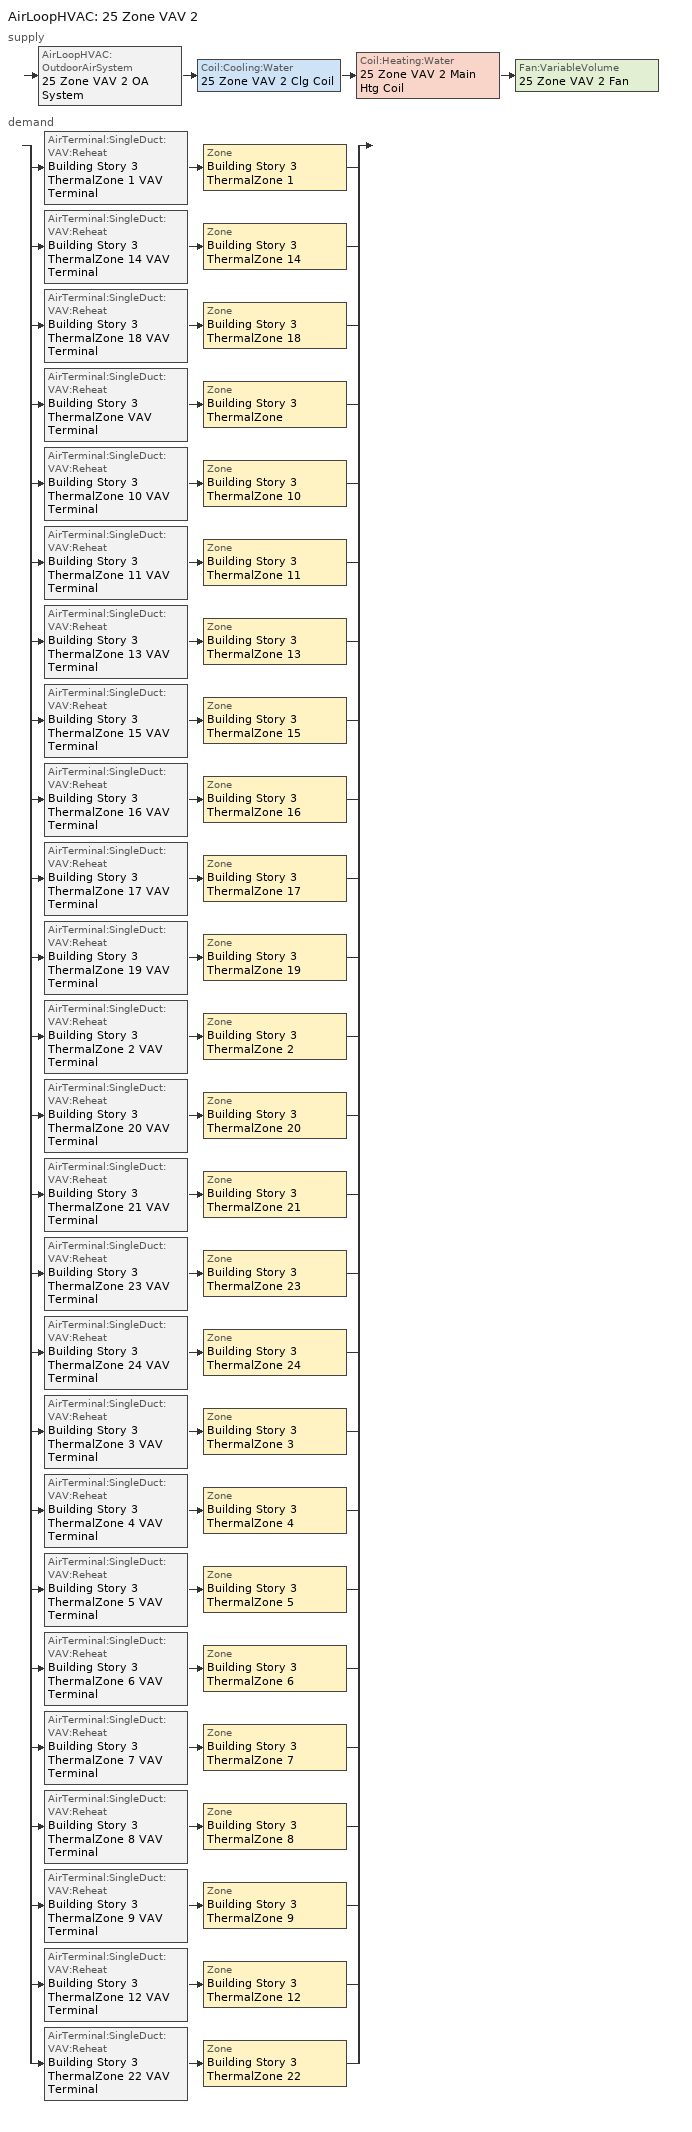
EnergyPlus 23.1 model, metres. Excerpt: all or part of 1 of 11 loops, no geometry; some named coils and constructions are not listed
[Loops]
AirLoopHVAC '25 Zone VAV 2'
 supply: AirLoopHVAC:OutdoorAirSystem '25 Zone VAV 2 OA System' > Coil:Cooling:Water '25 Zone VAV 2 Clg Coil' > Coil:Heating:Water '25 Zone VAV 2 Main Htg Coil' > Fan:VariableVolume '25 Zone VAV 2 Fan'
 demand: split
  | AirTerminal:SingleDuct:VAV:Reheat 'Building Story 3 ThermalZone 1 VAV Terminal' > Zone 'Building Story 3 ThermalZone 1'
  | AirTerminal:SingleDuct:VAV:Reheat 'Building Story 3 ThermalZone 14 VAV Terminal' > Zone 'Building Story 3 ThermalZone 14'
  | AirTerminal:SingleDuct:VAV:Reheat 'Building Story 3 ThermalZone 18 VAV Terminal' > Zone 'Building Story 3 ThermalZone 18'
  | AirTerminal:SingleDuct:VAV:Reheat 'Building Story 3 ThermalZone VAV Terminal' > Zone 'Building Story 3 ThermalZone'
  | AirTerminal:SingleDuct:VAV:Reheat 'Building Story 3 ThermalZone 10 VAV Terminal' > Zone 'Building Story 3 ThermalZone 10'
  | AirTerminal:SingleDuct:VAV:Reheat 'Building Story 3 ThermalZone 11 VAV Terminal' > Zone 'Building Story 3 ThermalZone 11'
  | AirTerminal:SingleDuct:VAV:Reheat 'Building Story 3 ThermalZone 13 VAV Terminal' > Zone 'Building Story 3 ThermalZone 13'
  | AirTerminal:SingleDuct:VAV:Reheat 'Building Story 3 ThermalZone 15 VAV Terminal' > Zone 'Building Story 3 ThermalZone 15'
  | AirTerminal:SingleDuct:VAV:Reheat 'Building Story 3 ThermalZone 16 VAV Terminal' > Zone 'Building Story 3 ThermalZone 16'
  | AirTerminal:SingleDuct:VAV:Reheat 'Building Story 3 ThermalZone 17 VAV Terminal' > Zone 'Building Story 3 ThermalZone 17'
  | AirTerminal:SingleDuct:VAV:Reheat 'Building Story 3 ThermalZone 19 VAV Terminal' > Zone 'Building Story 3 ThermalZone 19'
  | AirTerminal:SingleDuct:VAV:Reheat 'Building Story 3 ThermalZone 2 VAV Terminal' > Zone 'Building Story 3 ThermalZone 2'
  | AirTerminal:SingleDuct:VAV:Reheat 'Building Story 3 ThermalZone 20 VAV Terminal' > Zone 'Building Story 3 ThermalZone 20'
  | AirTerminal:SingleDuct:VAV:Reheat 'Building Story 3 ThermalZone 21 VAV Terminal' > Zone 'Building Story 3 ThermalZone 21'
  | AirTerminal:SingleDuct:VAV:Reheat 'Building Story 3 ThermalZone 23 VAV Terminal' > Zone 'Building Story 3 ThermalZone 23'
  | AirTerminal:SingleDuct:VAV:Reheat 'Building Story 3 ThermalZone 24 VAV Terminal' > Zone 'Building Story 3 ThermalZone 24'
  | AirTerminal:SingleDuct:VAV:Reheat 'Building Story 3 ThermalZone 3 VAV Terminal' > Zone 'Building Story 3 ThermalZone 3'
  | AirTerminal:SingleDuct:VAV:Reheat 'Building Story 3 ThermalZone 4 VAV Terminal' > Zone 'Building Story 3 ThermalZone 4'
  | AirTerminal:SingleDuct:VAV:Reheat 'Building Story 3 ThermalZone 5 VAV Terminal' > Zone 'Building Story 3 ThermalZone 5'
  | AirTerminal:SingleDuct:VAV:Reheat 'Building Story 3 ThermalZone 6 VAV Terminal' > Zone 'Building Story 3 ThermalZone 6'
  | AirTerminal:SingleDuct:VAV:Reheat 'Building Story 3 ThermalZone 7 VAV Terminal' > Zone 'Building Story 3 ThermalZone 7'
  | AirTerminal:SingleDuct:VAV:Reheat 'Building Story 3 ThermalZone 8 VAV Terminal' > Zone 'Building Story 3 ThermalZone 8'
  | AirTerminal:SingleDuct:VAV:Reheat 'Building Story 3 ThermalZone 9 VAV Terminal' > Zone 'Building Story 3 ThermalZone 9'
  | AirTerminal:SingleDuct:VAV:Reheat 'Building Story 3 ThermalZone 12 VAV Terminal' > Zone 'Building Story 3 ThermalZone 12'
  | AirTerminal:SingleDuct:VAV:Reheat 'Building Story 3 ThermalZone 22 VAV Terminal' > Zone 'Building Story 3 ThermalZone 22'
[InternalMass] Construction=InteriorFurnishings 1
Name | Zone or ZoneList | Space or SpaceList | Surface Area {m2}
Building Story 1 Space 8 SecondarySchool Office B  - Story Ground Mass | Building Story 1 ThermalZone 8 | Building Story 1 Space 8 | 4.09347
Building Story 1 Space 9 SecondarySchool Office B  - Story Ground Mass | Building Story 1 ThermalZone 9 | Building Story 1 Space 9 | 7.5247
Building Story 1 Space 10 SecondarySchool Office B  - Story Ground Mass | Building Story 1 ThermalZone 10 | Building Story 1 Space 10 | 4.26851
Building Story 1 Space 12 SecondarySchool Office B  - Story Ground Mass | Building Story 1 ThermalZone 12 | Building Story 1 Space 12 | 13.389
Building Story 1 Space 4 SecondarySchool Office B  - Story Ground Mass | Building Story 1 ThermalZone 4 | Building Story 1 Space 4 | 7.70566
Building Story 1 Space 15 SecondarySchool Office B  - Story Ground Mass | Building Story 1 ThermalZone 15 | Building Story 1 Space 15 | 10.5901
Building Story 1 Space 17 SecondarySchool Office B  - Story Ground Mass | Building Story 1 ThermalZone 17 | Building Story 1 Space 17 | 9.92087
Building Story 1 Space 23 SecondarySchool Office B  - Story Ground Mass | Building Story 1 ThermalZone 23 | Building Story 1 Space 23 | 23.9831
Building Story 1 Space 24 SecondarySchool Office B  - Story Ground Mass | Building Story 1 ThermalZone 24 | Building Story 1 Space 24 | 33.9354
Building Story 1 Space 1 SecondarySchool Office B  - Story Ground Mass | Building Story 1 ThermalZone 1 | Building Story 1 Space 1 | 1.91502
Building Story 1 Space 16 SecondarySchool Office B  - Story Ground Mass | Building Story 1 ThermalZone 16 | Building Story 1 Space 16 | 3.03755
Building Story 1 Space 14 SecondarySchool Office B  - Story Ground Mass | Building Story 1 ThermalZone 14 | Building Story 1 Space 14 | 22.6887
Building Story 1 Space 11 SecondarySchool Office B  - Story Ground Mass | Building Story 1 ThermalZone 11 | Building Story 1 Space 11 | 6.16867
Building Story 1 Space 20 SecondarySchool Office B  - Story Ground Mass | Building Story 1 ThermalZone 20 | Building Story 1 Space 20 | 23.8591
Building Story 1 Space 19 SecondarySchool Office B  - Story Ground Mass | Building Story 1 ThermalZone 19 | Building Story 1 Space 19 | 0.509297
Building Story 1 Space 18 SecondarySchool Office B  - Story Ground Mass | Building Story 1 ThermalZone 18 | Building Story 1 Space 18 | 2.79138
Building Story 1 Space 3 SecondarySchool Office B  - Story Ground Mass | Building Story 1 ThermalZone 3 | Building Story 1 Space 3 | 1.01567
Building Story 1 Space 21 SecondarySchool Office B  - Story Ground Mass | Building Story 1 ThermalZone 21 | Building Story 1 Space 21 | 1.46691
Building Story 1 Space 13 SecondarySchool Office B  - Story Ground Mass | Building Story 1 ThermalZone 13 | Building Story 1 Space 13 | 1.11179
Building Story 1 Space 2 SecondarySchool Office B  - Story Ground Mass | Building Story 1 ThermalZone 2 | Building Story 1 Space 2 | 9.87172
Building Story 1 Space 22 SecondarySchool Office B  - Story Ground Mass | Building Story 1 ThermalZone 22 | Building Story 1 Space 22 | 1.35417
Building Story 1 Space SecondarySchool Office B end_b - Story Ground Mass | Building Story 1 ThermalZone | Building Story 1 Space | 531.87
Building Story 1 Space 5 SecondarySchool Office B end_b - Story Ground Mass | Building Story 1 ThermalZone 5 | Building Story 1 Space 5 | 0.786686
Building Story 1 Space 6 SecondarySchool Office B end_b - Story Ground Mass | Building Story 1 ThermalZone 6 | Building Story 1 Space 6 | 5.65066
Building Story 1 Space 7 SecondarySchool Office B end_b - Story Ground Mass | Building Story 1 ThermalZone 7 | Building Story 1 Space 7 | 5.52648
Building Story 1 Space 8 SecondarySchool Office B end_b - Story Ground Mass | Building Story 1 ThermalZone 8 | Building Story 1 Space 8 | 1.76495
Building Story 1 Space 9 SecondarySchool Office B end_b - Story Ground Mass | Building Story 1 ThermalZone 9 | Building Story 1 Space 9 | 3.24437
Building Story 1 Space 10 SecondarySchool Office B end_b - Story Ground Mass | Building Story 1 ThermalZone 10 | Building Story 1 Space 10 | 1.84042
Building Story 1 Space 12 SecondarySchool Office B end_b - Story Ground Mass | Building Story 1 ThermalZone 12 | Building Story 1 Space 12 | 5.77282
Building Story 1 Space 4 SecondarySchool Office B end_b - Story Ground Mass | Building Story 1 ThermalZone 4 | Building Story 1 Space 4 | 3.3224
Building Story 1 Space 15 SecondarySchool Office B end_b - Story Ground Mass | Building Story 1 ThermalZone 15 | Building Story 1 Space 15 | 4.56605
Building Story 1 Space 17 SecondarySchool Office B end_b - Story Ground Mass | Building Story 1 ThermalZone 17 | Building Story 1 Space 17 | 4.27751
Building Story 1 Space 23 SecondarySchool Office B end_b - Story Ground Mass | Building Story 1 ThermalZone 23 | Building Story 1 Space 23 | 10.3406
Building Story 1 Space 24 SecondarySchool Office B end_b - Story Ground Mass | Building Story 1 ThermalZone 24 | Building Story 1 Space 24 | 14.6317
Building Story 1 Space 1 SecondarySchool Office B end_b - Story Ground Mass | Building Story 1 ThermalZone 1 | Building Story 1 Space 1 | 0.825684
Building Story 1 Space 16 SecondarySchool Office B end_b - Story Ground Mass | Building Story 1 ThermalZone 16 | Building Story 1 Space 16 | 1.30968
Building Story 1 Space 14 SecondarySchool Office B end_b - Story Ground Mass | Building Story 1 ThermalZone 14 | Building Story 1 Space 14 | 9.78252
Building Story 1 Space 11 SecondarySchool Office B end_b - Story Ground Mass | Building Story 1 ThermalZone 11 | Building Story 1 Space 11 | 2.6597
Building Story 1 Space 20 SecondarySchool Office B end_b - Story Ground Mass | Building Story 1 ThermalZone 20 | Building Story 1 Space 20 | 10.2872
Building Story 1 Space 19 SecondarySchool Office B end_b - Story Ground Mass | Building Story 1 ThermalZone 19 | Building Story 1 Space 19 | 0.21959
Building Story 1 Space 18 SecondarySchool Office B end_b - Story Ground Mass | Building Story 1 ThermalZone 18 | Building Story 1 Space 18 | 1.20354
Building Story 1 Space 3 SecondarySchool Office B end_b - Story Ground Mass | Building Story 1 ThermalZone 3 | Building Story 1 Space 3 | 0.437917
Building Story 1 Space 21 SecondarySchool Office B end_b - Story Ground Mass | Building Story 1 ThermalZone 21 | Building Story 1 Space 21 | 0.632477
Building Story 1 Space 13 SecondarySchool Office B end_b - Story Ground Mass | Building Story 1 ThermalZone 13 | Building Story 1 Space 13 | 0.479362
Building Story 1 Space 2 SecondarySchool Office B end_b - Story Ground Mass | Building Story 1 ThermalZone 2 | Building Story 1 Space 2 | 4.25632
Building Story 1 Space 22 SecondarySchool Office B end_b - Story Ground Mass | Building Story 1 ThermalZone 22 | Building Story 1 Space 22 | 0.583869
Building Story 1 Space SecondarySchool Office C  - Story Ground Mass | Building Story 1 ThermalZone | Building Story 1 Space | 82.3462
Building Story 1 Space 5 SecondarySchool Office C  - Story Ground Mass | Building Story 1 ThermalZone 5 | Building Story 1 Space 5 | 0.121798
Building Story 1 Space 6 SecondarySchool Office C  - Story Ground Mass | Building Story 1 ThermalZone 6 | Building Story 1 Space 6 | 0.874858
Building Story 1 Space 7 SecondarySchool Office C  - Story Ground Mass | Building Story 1 ThermalZone 7 | Building Story 1 Space 7 | 0.855631
Building Story 1 Space 8 SecondarySchool Office C  - Story Ground Mass | Building Story 1 ThermalZone 8 | Building Story 1 Space 8 | 0.273257
Building Story 1 Space 9 SecondarySchool Office C  - Story Ground Mass | Building Story 1 ThermalZone 9 | Building Story 1 Space 9 | 0.502307
Building Story 1 Space 10 SecondarySchool Office C  - Story Ground Mass | Building Story 1 ThermalZone 10 | Building Story 1 Space 10 | 0.284941
Building Story 1 Space 12 SecondarySchool Office C  - Story Ground Mass | Building Story 1 ThermalZone 12 | Building Story 1 Space 12 | 0.893771
Building Story 1 Space 4 SecondarySchool Office C  - Story Ground Mass | Building Story 1 ThermalZone 4 | Building Story 1 Space 4 | 0.514386
Building Story 1 Space 15 SecondarySchool Office C  - Story Ground Mass | Building Story 1 ThermalZone 15 | Building Story 1 Space 15 | 0.706934
Building Story 1 Space 17 SecondarySchool Office C  - Story Ground Mass | Building Story 1 ThermalZone 17 | Building Story 1 Space 17 | 0.662262
Building Story 1 Space 23 SecondarySchool Office C  - Story Ground Mass | Building Story 1 ThermalZone 23 | Building Story 1 Space 23 | 1.60098
Building Story 1 Space 24 SecondarySchool Office C  - Story Ground Mass | Building Story 1 ThermalZone 24 | Building Story 1 Space 24 | 2.26533
Building Story 1 Space 1 SecondarySchool Office C  - Story Ground Mass | Building Story 1 ThermalZone 1 | Building Story 1 Space 1 | 0.127836
Building Story 1 Space 16 SecondarySchool Office C  - Story Ground Mass | Building Story 1 ThermalZone 16 | Building Story 1 Space 16 | 0.202769
Building Story 1 Space 14 SecondarySchool Office C  - Story Ground Mass | Building Story 1 ThermalZone 14 | Building Story 1 Space 14 | 1.51457
Building Story 1 Space 11 SecondarySchool Office C  - Story Ground Mass | Building Story 1 ThermalZone 11 | Building Story 1 Space 11 | 0.411786
Building Story 1 Space 20 SecondarySchool Office C  - Story Ground Mass | Building Story 1 ThermalZone 20 | Building Story 1 Space 20 | 1.5927
Building Story 1 Space 19 SecondarySchool Office C  - Story Ground Mass | Building Story 1 ThermalZone 19 | Building Story 1 Space 19 | 0.0339978
Building Story 1 Space 18 SecondarySchool Office C  - Story Ground Mass | Building Story 1 ThermalZone 18 | Building Story 1 Space 18 | 0.186337
Building Story 1 Space 3 SecondarySchool Office C  - Story Ground Mass | Building Story 1 ThermalZone 3 | Building Story 1 Space 3 | 0.0678001
Building Story 1 Space 21 SecondarySchool Office C  - Story Ground Mass | Building Story 1 ThermalZone 21 | Building Story 1 Space 21 | 0.0979226
Building Story 1 Space 13 SecondarySchool Office C  - Story Ground Mass | Building Story 1 ThermalZone 13 | Building Story 1 Space 13 | 0.0742167
Building Story 1 Space 2 SecondarySchool Office C  - Story Ground Mass | Building Story 1 ThermalZone 2 | Building Story 1 Space 2 | 0.658981
Building Story 1 Space 22 SecondarySchool Office C  - Story Ground Mass | Building Story 1 ThermalZone 22 | Building Story 1 Space 22 | 0.090397
Building Story 1 Space SecondarySchool Office C end_b - Story Ground Mass | Building Story 1 ThermalZone | Building Story 1 Space | 35.5046
Building Story 1 Space 5 SecondarySchool Office C end_b - Story Ground Mass | Building Story 1 ThermalZone 5 | Building Story 1 Space 5 | 0.0525147
Building Story 1 Space 6 SecondarySchool Office C end_b - Story Ground Mass | Building Story 1 ThermalZone 6 | Building Story 1 Space 6 | 0.377206
Building Story 1 Space 7 SecondarySchool Office C end_b - Story Ground Mass | Building Story 1 ThermalZone 7 | Building Story 1 Space 7 | 0.368916
Building Story 1 Space 8 SecondarySchool Office C end_b - Story Ground Mass | Building Story 1 ThermalZone 8 | Building Story 1 Space 8 | 0.117818
Building Story 1 Space 9 SecondarySchool Office C end_b - Story Ground Mass | Building Story 1 ThermalZone 9 | Building Story 1 Space 9 | 0.216576
Building Story 1 Space 10 SecondarySchool Office C end_b - Story Ground Mass | Building Story 1 ThermalZone 10 | Building Story 1 Space 10 | 0.122856
Building Story 1 Space 12 SecondarySchool Office C end_b - Story Ground Mass | Building Story 1 ThermalZone 12 | Building Story 1 Space 12 | 0.385361
Building Story 1 Space 4 SecondarySchool Office C end_b - Story Ground Mass | Building Story 1 ThermalZone 4 | Building Story 1 Space 4 | 0.221784
Building Story 1 Space 15 SecondarySchool Office C end_b - Story Ground Mass | Building Story 1 ThermalZone 15 | Building Story 1 Space 15 | 0.304804
Building Story 1 Space 17 SecondarySchool Office C end_b - Story Ground Mass | Building Story 1 ThermalZone 17 | Building Story 1 Space 17 | 0.285543
[ZoneControl:Thermostat] Temperature Difference Between Cutout And Setpoint {deltaC}=0
Name | Zone or ZoneList | Control Type Schedule | Control 1
Building Story 3 ThermalZone Thermostat | Building Story 3 ThermalZone | Building Story 3 ThermalZone Thermostat Schedule | Story Mid2 Blended Space Type Thermostat
Building Story 3 ThermalZone 1 Thermostat | Building Story 3 ThermalZone 1 | Building Story 3 ThermalZone 1 Thermostat Schedule | Story Mid2 Blended Space Type Thermostat 1
Building Story 3 ThermalZone 10 Thermostat | Building Story 3 ThermalZone 10 | Building Story 3 ThermalZone 10 Thermostat Schedule | Story Mid2 Blended Space Type Thermostat 2
Building Story 3 ThermalZone 11 Thermostat | Building Story 3 ThermalZone 11 | Building Story 3 ThermalZone 11 Thermostat Schedule | Story Mid2 Blended Space Type Thermostat 3
Building Story 3 ThermalZone 12 Thermostat | Building Story 3 ThermalZone 12 | Building Story 3 ThermalZone 12 Thermostat Schedule | Story Mid2 Blended Space Type Thermostat 4
Building Story 3 ThermalZone 13 Thermostat | Building Story 3 ThermalZone 13 | Building Story 3 ThermalZone 13 Thermostat Schedule | Story Mid2 Blended Space Type Thermostat 5
Building Story 3 ThermalZone 14 Thermostat | Building Story 3 ThermalZone 14 | Building Story 3 ThermalZone 14 Thermostat Schedule | Story Mid2 Blended Space Type Thermostat 6
Building Story 3 ThermalZone 15 Thermostat | Building Story 3 ThermalZone 15 | Building Story 3 ThermalZone 15 Thermostat Schedule | Story Mid2 Blended Space Type Thermostat 7
Building Story 3 ThermalZone 16 Thermostat | Building Story 3 ThermalZone 16 | Building Story 3 ThermalZone 16 Thermostat Schedule | Story Mid2 Blended Space Type Thermostat 8
Building Story 3 ThermalZone 17 Thermostat | Building Story 3 ThermalZone 17 | Building Story 3 ThermalZone 17 Thermostat Schedule | Story Mid2 Blended Space Type Thermostat 9
Building Story 3 ThermalZone 18 Thermostat | Building Story 3 ThermalZone 18 | Building Story 3 ThermalZone 18 Thermostat Schedule | Story Mid2 Blended Space Type Thermostat 10
Building Story 3 ThermalZone 19 Thermostat | Building Story 3 ThermalZone 19 | Building Story 3 ThermalZone 19 Thermostat Schedule | Story Mid2 Blended Space Type Thermostat 11
Building Story 3 ThermalZone 2 Thermostat | Building Story 3 ThermalZone 2 | Building Story 3 ThermalZone 2 Thermostat Schedule | Story Mid2 Blended Space Type Thermostat 12
Building Story 3 ThermalZone 20 Thermostat | Building Story 3 ThermalZone 20 | Building Story 3 ThermalZone 20 Thermostat Schedule | Story Mid2 Blended Space Type Thermostat 13
Building Story 3 ThermalZone 21 Thermostat | Building Story 3 ThermalZone 21 | Building Story 3 ThermalZone 21 Thermostat Schedule | Story Mid2 Blended Space Type Thermostat 14
Building Story 3 ThermalZone 22 Thermostat | Building Story 3 ThermalZone 22 | Building Story 3 ThermalZone 22 Thermostat Schedule | Story Mid2 Blended Space Type Thermostat 15
Building Story 3 ThermalZone 23 Thermostat | Building Story 3 ThermalZone 23 | Building Story 3 ThermalZone 23 Thermostat Schedule | Story Mid2 Blended Space Type Thermostat 16
Building Story 3 ThermalZone 24 Thermostat | Building Story 3 ThermalZone 24 | Building Story 3 ThermalZone 24 Thermostat Schedule | Story Mid2 Blended Space Type Thermostat 17
Building Story 3 ThermalZone 3 Thermostat | Building Story 3 ThermalZone 3 | Building Story 3 ThermalZone 3 Thermostat Schedule | Story Mid2 Blended Space Type Thermostat 18
Building Story 3 ThermalZone 4 Thermostat | Building Story 3 ThermalZone 4 | Building Story 3 ThermalZone 4 Thermostat Schedule | Story Mid2 Blended Space Type Thermostat 19
Building Story 3 ThermalZone 5 Thermostat | Building Story 3 ThermalZone 5 | Building Story 3 ThermalZone 5 Thermostat Schedule | Story Mid2 Blended Space Type Thermostat 20
Building Story 3 ThermalZone 6 Thermostat | Building Story 3 ThermalZone 6 | Building Story 3 ThermalZone 6 Thermostat Schedule | Story Mid2 Blended Space Type Thermostat 21
Building Story 3 ThermalZone 7 Thermostat | Building Story 3 ThermalZone 7 | Building Story 3 ThermalZone 7 Thermostat Schedule | Story Mid2 Blended Space Type Thermostat 22
Building Story 3 ThermalZone 8 Thermostat | Building Story 3 ThermalZone 8 | Building Story 3 ThermalZone 8 Thermostat Schedule | Story Mid2 Blended Space Type Thermostat 23
Building Story 3 ThermalZone 9 Thermostat | Building Story 3 ThermalZone 9 | Building Story 3 ThermalZone 9 Thermostat Schedule | Story Mid2 Blended Space Type Thermostat 24
[ThermostatSetpoint:DualSetpoint] Heating Setpoint Temperature Schedule=OfficeLarge HTGSETP_SCH_YES_OPTIMUM; Cooling Setpoint Temperature Schedule=OfficeLarge CLGSETP_SCH_NO_SETBACK
Story Mid2 Blended Space Type Thermostat; Story Mid2 Blended Space Type Thermostat 1; Story Mid2 Blended Space Type Thermostat 2; Story Mid2 Blended Space Type Thermostat 3; Story Mid2 Blended Space Type Thermostat 4; Story Mid2 Blended Space Type Thermostat 5; Story Mid2 Blended Space Type Thermostat 6; Story Mid2 Blended Space Type Thermostat 7; Story Mid2 Blended Space Type Thermostat 8; Story Mid2 Blended Space Type Thermostat 9; Story Mid2 Blended Space Type Thermostat 10; Story Mid2 Blended Space Type Thermostat 11; Story Mid2 Blended Space Type Thermostat 12; Story Mid2 Blended Space Type Thermostat 13; Story Mid2 Blended Space Type Thermostat 14; Story Mid2 Blended Space Type Thermostat 15; Story Mid2 Blended Space Type Thermostat 16; Story Mid2 Blended Space Type Thermostat 17; Story Mid2 Blended Space Type Thermostat 18; Story Mid2 Blended Space Type Thermostat 19; Story Mid2 Blended Space Type Thermostat 20; Story Mid2 Blended Space Type Thermostat 21; Story Mid2 Blended Space Type Thermostat 22; Story Mid2 Blended Space Type Thermostat 23; Story Mid2 Blended Space Type Thermostat 24
[AirTerminal:SingleDuct:VAV:Reheat] Availability Schedule=Always On Discrete; Maximum Air Flow Rate {m3/s}=Autosize; Zone Minimum Air Flow Input Method=Constant; Constant Minimum Air Flow Fraction=0.492052; Fixed Minimum Air Flow Rate {m3/s}=0; Maximum Hot Water or Steam Flow Rate {m3/s}=Autosize; Minimum Hot Water or Steam Flow Rate {m3/s}=0; Convergence Tolerance=0.001; Damper Heating Action=ReverseWithLimits; Maximum Flow per Zone Floor Area During Reheat {m3/s-m2}=Autocalculate; Maximum Flow Fraction During Reheat=0.5; Maximum Reheat Air Temperature {C}=40
Name | Reheat Coil
Building Story 3 ThermalZone VAV Terminal | Building Story 3 ThermalZone Reheat Coil
Building Story 3 ThermalZone 1 VAV Terminal | Building Story 3 ThermalZone 1 Reheat Coil
Building Story 3 ThermalZone 10 VAV Terminal | Building Story 3 ThermalZone 10 Reheat Coil
Building Story 3 ThermalZone 11 VAV Terminal | Building Story 3 ThermalZone 11 Reheat Coil
Building Story 3 ThermalZone 12 VAV Terminal | Building Story 3 ThermalZone 12 Reheat Coil
Building Story 3 ThermalZone 13 VAV Terminal | Building Story 3 ThermalZone 13 Reheat Coil
Building Story 3 ThermalZone 14 VAV Terminal | Building Story 3 ThermalZone 14 Reheat Coil
Building Story 3 ThermalZone 15 VAV Terminal | Building Story 3 ThermalZone 15 Reheat Coil
Building Story 3 ThermalZone 16 VAV Terminal | Building Story 3 ThermalZone 16 Reheat Coil
Building Story 3 ThermalZone 17 VAV Terminal | Building Story 3 ThermalZone 17 Reheat Coil
Building Story 3 ThermalZone 18 VAV Terminal | Building Story 3 ThermalZone 18 Reheat Coil
Building Story 3 ThermalZone 19 VAV Terminal | Building Story 3 ThermalZone 19 Reheat Coil
Building Story 3 ThermalZone 2 VAV Terminal | Building Story 3 ThermalZone 2 Reheat Coil
Building Story 3 ThermalZone 20 VAV Terminal | Building Story 3 ThermalZone 20 Reheat Coil
Building Story 3 ThermalZone 21 VAV Terminal | Building Story 3 ThermalZone 21 Reheat Coil
Building Story 3 ThermalZone 22 VAV Terminal | Building Story 3 ThermalZone 22 Reheat Coil
Building Story 3 ThermalZone 23 VAV Terminal | Building Story 3 ThermalZone 23 Reheat Coil
Building Story 3 ThermalZone 24 VAV Terminal | Building Story 3 ThermalZone 24 Reheat Coil
Building Story 3 ThermalZone 3 VAV Terminal | Building Story 3 ThermalZone 3 Reheat Coil
Building Story 3 ThermalZone 4 VAV Terminal | Building Story 3 ThermalZone 4 Reheat Coil
Building Story 3 ThermalZone 5 VAV Terminal | Building Story 3 ThermalZone 5 Reheat Coil
Building Story 3 ThermalZone 6 VAV Terminal | Building Story 3 ThermalZone 6 Reheat Coil
Building Story 3 ThermalZone 7 VAV Terminal | Building Story 3 ThermalZone 7 Reheat Coil
Building Story 3 ThermalZone 8 VAV Terminal | Building Story 3 ThermalZone 8 Reheat Coil
Building Story 3 ThermalZone 9 VAV Terminal | Building Story 3 ThermalZone 9 Reheat Coil
[Coil:Heating:Water]
25 Zone VAV 2 Main Htg Coil: Availability Schedule=Always On Discrete; U-Factor Times Area Value {W/K}=Autosize; Maximum Water Flow Rate {m3/s}=Autosize; Performance Input Method=UFactorTimesAreaAndDesignWaterFlowRate; Rated Capacity {W}=Autosize; Rated Inlet Water Temperature {C}=82.2222; Rated Inlet Air Temperature {C}=7.22222; Rated Outlet Water Temperature {C}=71.1111; Rated Outlet Air Temperature {C}=12.7778; Rated Ratio for Air and Water Convection=0.5
[Zone equipment]
Building Story 3 ThermalZone: Building Story 3 ThermalZone VAV Terminal
Building Story 3 ThermalZone 1: Building Story 3 ThermalZone 1 VAV Terminal
Building Story 3 ThermalZone 10: Building Story 3 ThermalZone 10 VAV Terminal
Building Story 3 ThermalZone 11: Building Story 3 ThermalZone 11 VAV Terminal
Building Story 3 ThermalZone 12: Building Story 3 ThermalZone 12 VAV Terminal
Building Story 3 ThermalZone 13: Building Story 3 ThermalZone 13 VAV Terminal
Building Story 3 ThermalZone 14: Building Story 3 ThermalZone 14 VAV Terminal
Building Story 3 ThermalZone 15: Building Story 3 ThermalZone 15 VAV Terminal
Building Story 3 ThermalZone 16: Building Story 3 ThermalZone 16 VAV Terminal
Building Story 3 ThermalZone 17: Building Story 3 ThermalZone 17 VAV Terminal
Building Story 3 ThermalZone 18: Building Story 3 ThermalZone 18 VAV Terminal
Building Story 3 ThermalZone 19: Building Story 3 ThermalZone 19 VAV Terminal
Building Story 3 ThermalZone 2: Building Story 3 ThermalZone 2 VAV Terminal
Building Story 3 ThermalZone 20: Building Story 3 ThermalZone 20 VAV Terminal
Building Story 3 ThermalZone 21: Building Story 3 ThermalZone 21 VAV Terminal
Building Story 3 ThermalZone 22: Building Story 3 ThermalZone 22 VAV Terminal
Building Story 3 ThermalZone 23: Building Story 3 ThermalZone 23 VAV Terminal
Building Story 3 ThermalZone 24: Building Story 3 ThermalZone 24 VAV Terminal
Building Story 3 ThermalZone 3: Building Story 3 ThermalZone 3 VAV Terminal
Building Story 3 ThermalZone 4: Building Story 3 ThermalZone 4 VAV Terminal
Building Story 3 ThermalZone 5: Building Story 3 ThermalZone 5 VAV Terminal
Building Story 3 ThermalZone 6: Building Story 3 ThermalZone 6 VAV Terminal
Building Story 3 ThermalZone 7: Building Story 3 ThermalZone 7 VAV Terminal
Building Story 3 ThermalZone 8: Building Story 3 ThermalZone 8 VAV Terminal
Building Story 3 ThermalZone 9: Building Story 3 ThermalZone 9 VAV Terminal
[Sizing:Zone] Zone Cooling Design Supply Air Temperature Input Method=SupplyAirTemperature; Zone Cooling Design Supply Air Temperature {C}=12.7778; Zone Cooling Design Supply Air Temperature Difference {deltaC}=11.11; Zone Heating Design Supply Air Temperature Input Method=SupplyAirTemperature; Zone Heating Design Supply Air Temperature {C}=40; Zone Heating Design Supply Air Temperature Difference {deltaC}=11.11; Zone Cooling Design Supply Air Humidity Ratio {kgWater/kgDryAir}=0.0085; Zone Heating Design Supply Air Humidity Ratio {kgWater/kgDryAir}=0.008; Cooling Design Air Flow Method=DesignDayWithLimit; Cooling Design Air Flow Rate {m3/s}=0; Cooling Minimum Air Flow per Zone Floor Area {m3/s-m2}=0.000762; Cooling Minimum Air Flow {m3/s}=0; Cooling Minimum Air Flow Fraction=0; Heating Design Air Flow Method=DesignDay; Heating Design Air Flow Rate {m3/s}=0; Heating Maximum Air Flow per Zone Floor Area {m3/s-m2}=0.002032; Heating Maximum Air Flow {m3/s}=0.141576; Heating Maximum Air Flow Fraction=0.3; Account for Dedicated Outdoor Air System=No; Zone Load Sizing Method=Sensible Load Only No Latent Load; Zone Latent Cooling Design Supply Air Humidity Ratio Input Method=HumidityRatioDifference; Zone Cooling Design Supply Air Humidity Ratio Difference {kgWater/kgDryAir}=0.005; Zone Latent Heating Design Supply Air Humidity Ratio Input Method=HumidityRatioDifference; Zone Humidification Design Supply Air Humidity Ratio Difference {kgWater/kgDryAir}=0.005
Name | Design Specification Outdoor Air Object | Design Specification Zone Air Distribution Object
Building Story 3 ThermalZone | Building Story 3 ThermalZone DSOA Space List | Building Story 3 ThermalZone Design Spec Zone Air Dist
Building Story 3 ThermalZone 1 | Building Story 3 ThermalZone 1 DSOA Space List | Building Story 3 ThermalZone 1 Design Spec Zone Air Dist
Building Story 3 ThermalZone 10 | Building Story 3 ThermalZone 10 DSOA Space List | Building Story 3 ThermalZone 10 Design Spec Zone Air Dist
Building Story 3 ThermalZone 11 | Building Story 3 ThermalZone 11 DSOA Space List | Building Story 3 ThermalZone 11 Design Spec Zone Air Dist
Building Story 3 ThermalZone 12 | Building Story 3 ThermalZone 12 DSOA Space List | Building Story 3 ThermalZone 12 Design Spec Zone Air Dist
Building Story 3 ThermalZone 13 | Building Story 3 ThermalZone 13 DSOA Space List | Building Story 3 ThermalZone 13 Design Spec Zone Air Dist
Building Story 3 ThermalZone 14 | Building Story 3 ThermalZone 14 DSOA Space List | Building Story 3 ThermalZone 14 Design Spec Zone Air Dist
Building Story 3 ThermalZone 15 | Building Story 3 ThermalZone 15 DSOA Space List | Building Story 3 ThermalZone 15 Design Spec Zone Air Dist
Building Story 3 ThermalZone 16 | Building Story 3 ThermalZone 16 DSOA Space List | Building Story 3 ThermalZone 16 Design Spec Zone Air Dist
Building Story 3 ThermalZone 17 | Building Story 3 ThermalZone 17 DSOA Space List | Building Story 3 ThermalZone 17 Design Spec Zone Air Dist
Building Story 3 ThermalZone 18 | Building Story 3 ThermalZone 18 DSOA Space List | Building Story 3 ThermalZone 18 Design Spec Zone Air Dist
Building Story 3 ThermalZone 19 | Building Story 3 ThermalZone 19 DSOA Space List | Building Story 3 ThermalZone 19 Design Spec Zone Air Dist
Building Story 3 ThermalZone 2 | Building Story 3 ThermalZone 2 DSOA Space List | Building Story 3 ThermalZone 2 Design Spec Zone Air Dist
Building Story 3 ThermalZone 20 | Building Story 3 ThermalZone 20 DSOA Space List | Building Story 3 ThermalZone 20 Design Spec Zone Air Dist
Building Story 3 ThermalZone 21 | Building Story 3 ThermalZone 21 DSOA Space List | Building Story 3 ThermalZone 21 Design Spec Zone Air Dist
Building Story 3 ThermalZone 22 | Building Story 3 ThermalZone 22 DSOA Space List | Building Story 3 ThermalZone 22 Design Spec Zone Air Dist
Building Story 3 ThermalZone 23 | Building Story 3 ThermalZone 23 DSOA Space List | Building Story 3 ThermalZone 23 Design Spec Zone Air Dist
Building Story 3 ThermalZone 24 | Building Story 3 ThermalZone 24 DSOA Space List | Building Story 3 ThermalZone 24 Design Spec Zone Air Dist
Building Story 3 ThermalZone 3 | Building Story 3 ThermalZone 3 DSOA Space List | Building Story 3 ThermalZone 3 Design Spec Zone Air Dist
Building Story 3 ThermalZone 4 | Building Story 3 ThermalZone 4 DSOA Space List | Building Story 3 ThermalZone 4 Design Spec Zone Air Dist
Building Story 3 ThermalZone 5 | Building Story 3 ThermalZone 5 DSOA Space List | Building Story 3 ThermalZone 5 Design Spec Zone Air Dist
Building Story 3 ThermalZone 6 | Building Story 3 ThermalZone 6 DSOA Space List | Building Story 3 ThermalZone 6 Design Spec Zone Air Dist
Building Story 3 ThermalZone 7 | Building Story 3 ThermalZone 7 DSOA Space List | Building Story 3 ThermalZone 7 Design Spec Zone Air Dist
Building Story 3 ThermalZone 8 | Building Story 3 ThermalZone 8 DSOA Space List | Building Story 3 ThermalZone 8 Design Spec Zone Air Dist
Building Story 3 ThermalZone 9 | Building Story 3 ThermalZone 9 DSOA Space List | Building Story 3 ThermalZone 9 Design Spec Zone Air Dist
[DesignSpecification:ZoneAirDistribution] Minimum Zone Ventilation Efficiency=0.6
Building Story 3 ThermalZone Design Spec Zone Air Dist; Building Story 3 ThermalZone 1 Design Spec Zone Air Dist; Building Story 3 ThermalZone 10 Design Spec Zone Air Dist; Building Story 3 ThermalZone 11 Design Spec Zone Air Dist; Building Story 3 ThermalZone 12 Design Spec Zone Air Dist; Building Story 3 ThermalZone 13 Design Spec Zone Air Dist; Building Story 3 ThermalZone 14 Design Spec Zone Air Dist; Building Story 3 ThermalZone 15 Design Spec Zone Air Dist; Building Story 3 ThermalZone 16 Design Spec Zone Air Dist; Building Story 3 ThermalZone 17 Design Spec Zone Air Dist; Building Story 3 ThermalZone 18 Design Spec Zone Air Dist; Building Story 3 ThermalZone 19 Design Spec Zone Air Dist; Building Story 3 ThermalZone 2 Design Spec Zone Air Dist; Building Story 3 ThermalZone 20 Design Spec Zone Air Dist; Building Story 3 ThermalZone 21 Design Spec Zone Air Dist; Building Story 3 ThermalZone 22 Design Spec Zone Air Dist; Building Story 3 ThermalZone 23 Design Spec Zone Air Dist; Building Story 3 ThermalZone 24 Design Spec Zone Air Dist; Building Story 3 ThermalZone 3 Design Spec Zone Air Dist; Building Story 3 ThermalZone 4 Design Spec Zone Air Dist; Building Story 3 ThermalZone 5 Design Spec Zone Air Dist; Building Story 3 ThermalZone 6 Design Spec Zone Air Dist; Building Story 3 ThermalZone 7 Design Spec Zone Air Dist; Building Story 3 ThermalZone 8 Design Spec Zone Air Dist; Building Story 3 ThermalZone 9 Design Spec Zone Air Dist
[Controller:MechanicalVentilation]
25 Zone VAV 2 Vent Controller: Availability Schedule=25 Zone VAV 2 Occ Sch; Demand Controlled Ventilation=No; System Outdoor Air Method=Standard62.1VentilationRateProcedureWithLimit; Zone or ZoneList 1=Building Story 3 ThermalZone; Design Specification Outdoor Air Object Name 1=Blended OA 2; Design Specification Zone Air Distribution Object Name 1=Building Story 3 ThermalZone Design Spec Zone Air Dist; Zone or ZoneList 2=Building Story 3 ThermalZone 1; Design Specification Outdoor Air Object Name 2=Blended OA 2; Design Specification Zone Air Distribution Object Name 2=Building Story 3 ThermalZone 1 Design Spec Zone Air Dist; Zone or ZoneList 3=Building Story 3 ThermalZone 10; Design Specification Outdoor Air Object Name 3=Blended OA 2; Design Specification Zone Air Distribution Object Name 3=Building Story 3 ThermalZone 10 Design Spec Zone Air Dist; Zone or ZoneList 4=Building Story 3 ThermalZone 11; Design Specification Outdoor Air Object Name 4=Blended OA 2; Design Specification Zone Air Distribution Object Name 4=Building Story 3 ThermalZone 11 Design Spec Zone Air Dist; Zone or ZoneList 5=Building Story 3 ThermalZone 12; Design Specification Outdoor Air Object Name 5=Blended OA 2; Design Specification Zone Air Distribution Object Name 5=Building Story 3 ThermalZone 12 Design Spec Zone Air Dist; Zone or ZoneList 6=Building Story 3 ThermalZone 13; Design Specification Outdoor Air Object Name 6=Blended OA 2; Design Specification Zone Air Distribution Object Name 6=Building Story 3 ThermalZone 13 Design Spec Zone Air Dist; Zone or ZoneList 7=Building Story 3 ThermalZone 14; Design Specification Outdoor Air Object Name 7=Blended OA 2; Design Specification Zone Air Distribution Object Name 7=Building Story 3 ThermalZone 14 Design Spec Zone Air Dist; Zone or ZoneList 8=Building Story 3 ThermalZone 15; Design Specification Outdoor Air Object Name 8=Blended OA 2; Design Specification Zone Air Distribution Object Name 8=Building Story 3 ThermalZone 15 Design Spec Zone Air Dist; Zone or ZoneList 9=Building Story 3 ThermalZone 16; Design Specification Outdoor Air Object Name 9=Blended OA 2; Design Specification Zone Air Distribution Object Name 9=Building Story 3 ThermalZone 16 Design Spec Zone Air Dist; Zone or ZoneList 10=Building Story 3 ThermalZone 17; Design Specification Outdoor Air Object Name 10=Blended OA 2; Design Specification Zone Air Distribution Object Name 10=Building Story 3 ThermalZone 17 Design Spec Zone Air Dist; Zone or ZoneList 11=Building Story 3 ThermalZone 18; Design Specification Outdoor Air Object Name 11=Blended OA 2; Design Specification Zone Air Distribution Object Name 11=Building Story 3 ThermalZone 18 Design Spec Zone Air Dist; Zone or ZoneList 12=Building Story 3 ThermalZone 19; Design Specification Outdoor Air Object Name 12=Blended OA 2; Design Specification Zone Air Distribution Object Name 12=Building Story 3 ThermalZone 19 Design Spec Zone Air Dist; Zone or ZoneList 13=Building Story 3 ThermalZone 2; Design Specification Outdoor Air Object Name 13=Blended OA 2; Design Specification Zone Air Distribution Object Name 13=Building Story 3 ThermalZone 2 Design Spec Zone Air Dist; Zone or ZoneList 14=Building Story 3 ThermalZone 20; Design Specification Outdoor Air Object Name 14=Blended OA 2; Design Specification Zone Air Distribution Object Name 14=Building Story 3 ThermalZone 20 Design Spec Zone Air Dist; Zone or ZoneList 15=Building Story 3 ThermalZone 21; Design Specification Outdoor Air Object Name 15=Blended OA 2; Design Specification Zone Air Distribution Object Name 15=Building Story 3 ThermalZone 21 Design Spec Zone Air Dist; Zone or ZoneList 16=Building Story 3 ThermalZone 22; Design Specification Outdoor Air Object Name 16=Blended OA 2; Design Specification Zone Air Distribution Object Name 16=Building Story 3 ThermalZone 22 Design Spec Zone Air Dist; Zone or ZoneList 17=Building Story 3 ThermalZone 23; Design Specification Outdoor Air Object Name 17=Blended OA 2; Design Specification Zone Air Distribution Object Name 17=Building Story 3 ThermalZone 23 Design Spec Zone Air Dist; Zone or ZoneList 18=Building Story 3 ThermalZone 24; Design Specification Outdoor Air Object Name 18=Blended OA 2; Design Specification Zone Air Distribution Object Name 18=Building Story 3 ThermalZone 24 Design Spec Zone Air Dist; Zone or ZoneList 19=Building Story 3 ThermalZone 3; Design Specification Outdoor Air Object Name 19=Blended OA 2; Design Specification Zone Air Distribution Object Name 19=Building Story 3 ThermalZone 3 Design Spec Zone Air Dist; Zone or ZoneList 20=Building Story 3 ThermalZone 4; Design Specification Outdoor Air Object Name 20=Blended OA 2; Design Specification Zone Air Distribution Object Name 20=Building Story 3 ThermalZone 4 Design Spec Zone Air Dist; Zone or ZoneList 21=Building Story 3 ThermalZone 5; Design Specification Outdoor Air Object Name 21=Blended OA 2; Design Specification Zone Air Distribution Object Name 21=Building Story 3 ThermalZone 5 Design Spec Zone Air Dist; Zone or ZoneList 22=Building Story 3 ThermalZone 6; Design Specification Outdoor Air Object Name 22=Blended OA 2; Design Specification Zone Air Distribution Object Name 22=Building Story 3 ThermalZone 6 Design Spec Zone Air Dist; Zone or ZoneList 23=Building Story 3 ThermalZone 7; Design Specification Outdoor Air Object Name 23=Blended OA 2; Design Specification Zone Air Distribution Object Name 23=Building Story 3 ThermalZone 7 Design Spec Zone Air Dist; Zone or ZoneList 24=Building Story 3 ThermalZone 8; Design Specification Outdoor Air Object Name 24=Blended OA 2; Design Specification Zone Air Distribution Object Name 24=Building Story 3 ThermalZone 8 Design Spec Zone Air Dist; Zone or ZoneList 25=Building Story 3 ThermalZone 9; Design Specification Outdoor Air Object Name 25=Blended OA 2; Design Specification Zone Air Distribution Object Name 25=Building Story 3 ThermalZone 9 Design Spec Zone Air Dist
[DesignSpecification:OutdoorAir]
Blended OA 2: Outdoor Air Method=Sum; Outdoor Air Flow per Person {m3/s-person}=0.00360981; Outdoor Air Flow per Zone Floor Area {m3/s-m2}=0.000454684; Outdoor Air Flow per Zone {m3/s}=0; Outdoor Air Flow Air Changes per Hour {1/hr}=0
[DesignSpecification:OutdoorAir:SpaceList] Space 1 Design Specification Outdoor Air Object=Blended OA 2
Name | Space 1
Building Story 3 ThermalZone DSOA Space List | Building Story 3 Space
Building Story 3 ThermalZone 1 DSOA Space List | Building Story 3 Space 1
Building Story 3 ThermalZone 10 DSOA Space List | Building Story 3 Space 10
Building Story 3 ThermalZone 11 DSOA Space List | Building Story 3 Space 11
Building Story 3 ThermalZone 12 DSOA Space List | Building Story 3 Space 12
Building Story 3 ThermalZone 13 DSOA Space List | Building Story 3 Space 13
Building Story 3 ThermalZone 14 DSOA Space List | Building Story 3 Space 14
Building Story 3 ThermalZone 15 DSOA Space List | Building Story 3 Space 15
Building Story 3 ThermalZone 16 DSOA Space List | Building Story 3 Space 16
Building Story 3 ThermalZone 17 DSOA Space List | Building Story 3 Space 17
Building Story 3 ThermalZone 18 DSOA Space List | Building Story 3 Space 18
Building Story 3 ThermalZone 19 DSOA Space List | Building Story 3 Space 19
Building Story 3 ThermalZone 2 DSOA Space List | Building Story 3 Space 2
Building Story 3 ThermalZone 20 DSOA Space List | Building Story 3 Space 20
Building Story 3 ThermalZone 21 DSOA Space List | Building Story 3 Space 21
Building Story 3 ThermalZone 22 DSOA Space List | Building Story 3 Space 22
Building Story 3 ThermalZone 23 DSOA Space List | Building Story 3 Space 23
Building Story 3 ThermalZone 24 DSOA Space List | Building Story 3 Space 24
Building Story 3 ThermalZone 3 DSOA Space List | Building Story 3 Space 3
Building Story 3 ThermalZone 4 DSOA Space List | Building Story 3 Space 4
Building Story 3 ThermalZone 5 DSOA Space List | Building Story 3 Space 5
Building Story 3 ThermalZone 6 DSOA Space List | Building Story 3 Space 6
Building Story 3 ThermalZone 7 DSOA Space List | Building Story 3 Space 7
Building Story 3 ThermalZone 8 DSOA Space List | Building Story 3 Space 8
Building Story 3 ThermalZone 9 DSOA Space List | Building Story 3 Space 9
[AirLoopHVAC]
25 Zone VAV 2: Design Supply Air Flow Rate {m3/s}=AutoSize; Design Return Air Flow Fraction of Supply Air Flow=1
[Sizing:System]
25 Zone VAV 2: Type of Load to Size On=Sensible; Design Outdoor Air Flow Rate {m3/s}=13.7971; Central Heating Maximum System Air Flow Ratio=0.3; Preheat Design Temperature {C}=7.22222; Preheat Design Humidity Ratio {kgWater/kgDryAir}=0.008; Precool Design Temperature {C}=12.7778; Precool Design Humidity Ratio {kgWater/kgDryAir}=0.008; Central Cooling Design Supply Air Temperature {C}=12.7778; Central Heating Design Supply Air Temperature {C}=12.7778; Type of Zone Sum to Use=Coincident; 100% Outdoor Air in Cooling=No; 100% Outdoor Air in Heating=No; Central Cooling Design Supply Air Humidity Ratio {kgWater/kgDryAir}=0.0085; Central Heating Design Supply Air Humidity Ratio {kgWater/kgDryAir}=0.008; Cooling Supply Air Flow Rate Method=DesignDay; Cooling Supply Air Flow Rate {m3/s}=0; Cooling Supply Air Flow Rate Per Floor Area {m3/s-m2}=0.00996765; Cooling Fraction of Autosized Cooling Supply Air Flow Rate=1; Cooling Supply Air Flow Rate Per Unit Cooling Capacity {m3/s-W}=3.94755e-05; Heating Supply Air Flow Rate Method=DesignDay; Heating Supply Air Flow Rate {m3/s}=0; Heating Supply Air Flow Rate Per Floor Area {m3/s-m2}=0.00996765; Heating Fraction of Autosized Heating Supply Air Flow Rate=1; Heating Fraction of Autosized Cooling Supply Air Flow Rate=1; Heating Supply Air Flow Rate Per Unit Heating Capacity {m3/s-W}=3.15882e-05; System Outdoor Air Method=ZoneSum; Zone Maximum Outdoor Air Fraction=1; Cooling Design Capacity Method=CoolingDesignCapacity; Cooling Design Capacity {W}=Autosize; Cooling Design Capacity Per Floor Area {W/m2}=234.7; Fraction of Autosized Cooling Design Capacity=1; Heating Design Capacity Method=HeatingDesignCapacity; Heating Design Capacity {W}=Autosize; Heating Design Capacity Per Floor Area {W/m2}=157; Fraction of Autosized Heating Design Capacity=1; Central Cooling Capacity Control Method=OnOff; Occupant Diversity=Autosize
[Controller:WaterCoil] Control Variable=Temperature; Actuator Variable=Flow; Maximum Actuated Flow {m3/s}=Autosize; Minimum Actuated Flow {m3/s}=0
Name | Action | Controller Convergence Tolerance {deltaC}
25 Zone VAV 2 Clg Coil Controller | Reverse | Autosize
25 Zone VAV 2 Main Htg Coil Controller | Normal | 0.0001
[Controller:OutdoorAir]
25 Zone VAV 2 OA Controller: Minimum Outdoor Air Flow Rate {m3/s}=0; Maximum Outdoor Air Flow Rate {m3/s}=Autosize; Economizer Control Type=DifferentialDryBulb; Economizer Control Action Type=ModulateFlow; Lockout Type=LockoutWithHeating; Minimum Limit Type=FixedMinimum; Minimum Outdoor Air Schedule=25 Zone VAV 2 Occ Sch; Mechanical Ventilation Controller=25 Zone VAV 2 Vent Controller; High Humidity Control=No; Control High Indoor Humidity Based on Outdoor Humidity Ratio=Yes; Heat Recovery Bypass Control Type=BypassWhenWithinEconomizerLimits
[SetpointManager:MixedAir] Control Variable=Temperature
Name | Setpoint Node or NodeList
25 Zone VAV 2 Mixed Air Node OS Default SPM | 25 Zone VAV 2 Mixed Air Node
25 Zone VAV 2 Clg Coil Outlet Air Node OS Default SPM | 25 Zone VAV 2 Clg Coil Outlet Air Node
25 Zone VAV 2 Main Htg Coil Outlet Air Node OS Default SPM | 25 Zone VAV 2 Main Htg Coil Outlet Air Node
[Coil:Cooling:Water]
25 Zone VAV 2 Clg Coil: Availability Schedule=Always On Discrete; Design Water Flow Rate {m3/s}=Autosize; Design Air Flow Rate {m3/s}=Autosize; Design Inlet Water Temperature {C}=Autosize; Design Inlet Air Temperature {C}=Autosize; Design Outlet Air Temperature {C}=Autosize; Design Inlet Air Humidity Ratio {kgWater/kgDryAir}=Autosize; Design Outlet Air Humidity Ratio {kgWater/kgDryAir}=Autosize; Type of Analysis=SimpleAnalysis; Heat Exchanger Configuration=CrossFlow
[Fan:VariableVolume]
25 Zone VAV 2 Fan: Availability Schedule=25 Zone VAV 2 Occ Sch; Fan Total Efficiency=0.6201; Pressure Rise {Pa}=1389.92; Maximum Flow Rate {m3/s}=AutoSize; Fan Power Minimum Flow Rate Input Method=Fraction; Fan Power Minimum Flow Fraction=0.25; Fan Power Minimum Air Flow Rate {m3/s}=0; Motor Efficiency=0.954; Motor In Airstream Fraction=1; Fan Power Coefficient 1=0.04076; Fan Power Coefficient 2=0.0881; Fan Power Coefficient 3=-0.0729; Fan Power Coefficient 4=0.9437; Fan Power Coefficient 5=0
[SetpointManager:Warmest]
25 Zone VAV 2 SAT Warmest Reset: Control Variable=Temperature; HVAC Air Loop=25 Zone VAV 2; Minimum Setpoint Temperature {C}=12.7778; Maximum Setpoint Temperature {C}=15.5556; Strategy=MaximumTemperature; Setpoint Node or NodeList=25 Zone VAV 2 Supply Outlet Node
[Schedule:Day:Interval]
OfficeLarge HTGSETP_SCH_YES_OPTIMUM Wkdy Day: No, 04:00, 15.6, 05:00, 17.8, 06:00, 20, 22:00, 21, 24:00, 15.6
OfficeLarge HTGSETP_SCH_YES_OPTIMUM Sat Day: No, 04:00, 15.6, 05:00, 17.8, 06:00, 20, 17:00, 21, 24:00, 15.6
OfficeLarge HTGSETP_SCH_YES_OPTIMUM Default; OfficeLarge HTGSETP_SCH_YES_OPTIMUM Summer Design Day: No, 24:00, 15.6
OfficeLarge HTGSETP_SCH_YES_OPTIMUM Winter Design Day: No, 05:00, 15.6, 06:00, 17.6, 07:00, 19.6, 22:00, 21, 24:00, 15.6
OfficeLarge CLGSETP_SCH_NO_SETBACK Default|WntrDsn|Sat|Wkdy Day; OfficeLarge CLGSETP_SCH_NO_SETBACK Default; OfficeLarge CLGSETP_SCH_NO_SETBACK Winter Design Day: No, 24:00, 24
OfficeLarge CLGSETP_SCH_NO_SETBACK Summer Design Day: No, 05:00, 26.7, 06:00, 25.7, 07:00, 25, 22:00, 24, 24:00, 26.7
25 Zone VAV 2 Occ Sch Default: No, 08:00, 0, 18:00, 1, 24:00, 0
25 Zone VAV 2 Occ Sch Sunday: No, 24:00, 0
25 Zone VAV 2 Occ Sch Summer Design Day; 25 Zone VAV 2 Occ Sch Winter Design Day: No, 24:00, 1
[Schedule:Week:Daily]
OfficeLarge HTGSETP_SCH_YES_OPTIMUM Week Rule - Jan1-Jan3: OfficeLarge HTGSETP_SCH_YES_OPTIMUM Wkdy Day, OfficeLarge HTGSETP_SCH_YES_OPTIMUM Wkdy Day, OfficeLarge HTGSETP_SCH_YES_OPTIMUM Wkdy Day, OfficeLarge HTGSETP_SCH_YES_OPTIMUM Wkdy Day, OfficeLarge HTGSETP_SCH_YES_OPTIMUM Wkdy Day, OfficeLarge HTGSETP_SCH_YES_OPTIMUM Wkdy Day, OfficeLarge HTGSETP_SCH_YES_OPTIMUM Sat Day, OfficeLarge HTGSETP_SCH_YES_OPTIMUM Default, OfficeLarge HTGSETP_SCH_YES_OPTIMUM Summer Design Day, OfficeLarge HTGSETP_SCH_YES_OPTIMUM Winter Design Day, OfficeLarge HTGSETP_SCH_YES_OPTIMUM Default, OfficeLarge HTGSETP_SCH_YES_OPTIMUM Default
OfficeLarge HTGSETP_SCH_YES_OPTIMUM Week Rule - Jan4-Dec31: OfficeLarge HTGSETP_SCH_YES_OPTIMUM Default, OfficeLarge HTGSETP_SCH_YES_OPTIMUM Wkdy Day, OfficeLarge HTGSETP_SCH_YES_OPTIMUM Wkdy Day, OfficeLarge HTGSETP_SCH_YES_OPTIMUM Wkdy Day, OfficeLarge HTGSETP_SCH_YES_OPTIMUM Wkdy Day, OfficeLarge HTGSETP_SCH_YES_OPTIMUM Wkdy Day, OfficeLarge HTGSETP_SCH_YES_OPTIMUM Sat Day, OfficeLarge HTGSETP_SCH_YES_OPTIMUM Default, OfficeLarge HTGSETP_SCH_YES_OPTIMUM Summer Design Day, OfficeLarge HTGSETP_SCH_YES_OPTIMUM Winter Design Day, OfficeLarge HTGSETP_SCH_YES_OPTIMUM Default, OfficeLarge HTGSETP_SCH_YES_OPTIMUM Default
OfficeLarge CLGSETP_SCH_NO_SETBACK Week Rule - Jan1-Jan3: OfficeLarge CLGSETP_SCH_NO_SETBACK Default|WntrDsn|Sat|Wkdy Day, OfficeLarge CLGSETP_SCH_NO_SETBACK Default|WntrDsn|Sat|Wkdy Day, OfficeLarge CLGSETP_SCH_NO_SETBACK Default|WntrDsn|Sat|Wkdy Day, OfficeLarge CLGSETP_SCH_NO_SETBACK Default|WntrDsn|Sat|Wkdy Day, OfficeLarge CLGSETP_SCH_NO_SETBACK Default|WntrDsn|Sat|Wkdy Day, OfficeLarge CLGSETP_SCH_NO_SETBACK Default|WntrDsn|Sat|Wkdy Day, OfficeLarge CLGSETP_SCH_NO_SETBACK Default|WntrDsn|Sat|Wkdy Day, OfficeLarge CLGSETP_SCH_NO_SETBACK Default, OfficeLarge CLGSETP_SCH_NO_SETBACK Summer Design Day, OfficeLarge CLGSETP_SCH_NO_SETBACK Winter Design Day, OfficeLarge CLGSETP_SCH_NO_SETBACK Default, OfficeLarge CLGSETP_SCH_NO_SETBACK Default
OfficeLarge CLGSETP_SCH_NO_SETBACK Week Rule - Jan4-Dec31: OfficeLarge CLGSETP_SCH_NO_SETBACK Default, OfficeLarge CLGSETP_SCH_NO_SETBACK Default|WntrDsn|Sat|Wkdy Day, OfficeLarge CLGSETP_SCH_NO_SETBACK Default|WntrDsn|Sat|Wkdy Day, OfficeLarge CLGSETP_SCH_NO_SETBACK Default|WntrDsn|Sat|Wkdy Day, OfficeLarge CLGSETP_SCH_NO_SETBACK Default|WntrDsn|Sat|Wkdy Day, OfficeLarge CLGSETP_SCH_NO_SETBACK Default|WntrDsn|Sat|Wkdy Day, OfficeLarge CLGSETP_SCH_NO_SETBACK Default|WntrDsn|Sat|Wkdy Day, OfficeLarge CLGSETP_SCH_NO_SETBACK Default, OfficeLarge CLGSETP_SCH_NO_SETBACK Summer Design Day, OfficeLarge CLGSETP_SCH_NO_SETBACK Winter Design Day, OfficeLarge CLGSETP_SCH_NO_SETBACK Default, OfficeLarge CLGSETP_SCH_NO_SETBACK Default
25 Zone VAV 2 Occ Sch Week Rule - Jan1-Jan3: 25 Zone VAV 2 Occ Sch Default, 25 Zone VAV 2 Occ Sch Default, 25 Zone VAV 2 Occ Sch Default, 25 Zone VAV 2 Occ Sch Default, 25 Zone VAV 2 Occ Sch Default, 25 Zone VAV 2 Occ Sch Default, 25 Zone VAV 2 Occ Sch Sunday, 25 Zone VAV 2 Occ Sch Default, 25 Zone VAV 2 Occ Sch Summer Design Day, 25 Zone VAV 2 Occ Sch Winter Design Day, 25 Zone VAV 2 Occ Sch Default, 25 Zone VAV 2 Occ Sch Default
25 Zone VAV 2 Occ Sch Week Rule - Jan4-Dec31: 25 Zone VAV 2 Occ Sch Sunday, 25 Zone VAV 2 Occ Sch Default, 25 Zone VAV 2 Occ Sch Default, 25 Zone VAV 2 Occ Sch Default, 25 Zone VAV 2 Occ Sch Default, 25 Zone VAV 2 Occ Sch Default, 25 Zone VAV 2 Occ Sch Sunday, 25 Zone VAV 2 Occ Sch Default, 25 Zone VAV 2 Occ Sch Summer Design Day, 25 Zone VAV 2 Occ Sch Winter Design Day, 25 Zone VAV 2 Occ Sch Default, 25 Zone VAV 2 Occ Sch Default
[Schedule:Year]
OfficeLarge HTGSETP_SCH_YES_OPTIMUM: OfficeLarge HTGSETP_SCH_YES_OPTIMUM Week Rule - Jan1-Jan3, 1, 1, 1, 3, OfficeLarge HTGSETP_SCH_YES_OPTIMUM Week Rule - Jan4-Dec31, 1, 4, 12, 31
OfficeLarge CLGSETP_SCH_NO_SETBACK: OfficeLarge CLGSETP_SCH_NO_SETBACK Week Rule - Jan1-Jan3, 1, 1, 1, 3, OfficeLarge CLGSETP_SCH_NO_SETBACK Week Rule - Jan4-Dec31, 1, 4, 12, 31
25 Zone VAV 2 Occ Sch: 25 Zone VAV 2 Occ Sch Week Rule - Jan1-Jan3, 1, 1, 1, 3, 25 Zone VAV 2 Occ Sch Week Rule - Jan4-Dec31, 1, 4, 12, 31
[Schedule:Compact]
Building Story 3 ThermalZone Thermostat Schedule; Building Story 3 ThermalZone 1 Thermostat Schedule; Building Story 3 ThermalZone 10 Thermostat Schedule; Building Story 3 ThermalZone 11 Thermostat Schedule; Building Story 3 ThermalZone 12 Thermostat Schedule; Building Story 3 ThermalZone 13 Thermostat Schedule; Building Story 3 ThermalZone 14 Thermostat Schedule; Building Story 3 ThermalZone 15 Thermostat Schedule; Building Story 3 ThermalZone 16 Thermostat Schedule; Building Story 3 ThermalZone 17 Thermostat Schedule; Building Story 3 ThermalZone 18 Thermostat Schedule; Building Story 3 ThermalZone 19 Thermostat Schedule; Building Story 3 ThermalZone 2 Thermostat Schedule; Building Story 3 ThermalZone 20 Thermostat Schedule; Building Story 3 ThermalZone 21 Thermostat Schedule; Building Story 3 ThermalZone 22 Thermostat Schedule; Building Story 3 ThermalZone 23 Thermostat Schedule; Building Story 3 ThermalZone 24 Thermostat Schedule; Building Story 3 ThermalZone 3 Thermostat Schedule; Building Story 3 ThermalZone 4 Thermostat Schedule; Building Story 3 ThermalZone 5 Thermostat Schedule; Building Story 3 ThermalZone 6 Thermostat Schedule; Building Story 3 ThermalZone 7 Thermostat Schedule; Building Story 3 ThermalZone 8 Thermostat Schedule; Building Story 3 ThermalZone 9 Thermostat Schedule: Through: 12/31, For: AllDays, Until: 24:00, 4
[Schedule:Constant]
Always On Discrete: OnOff, 1
